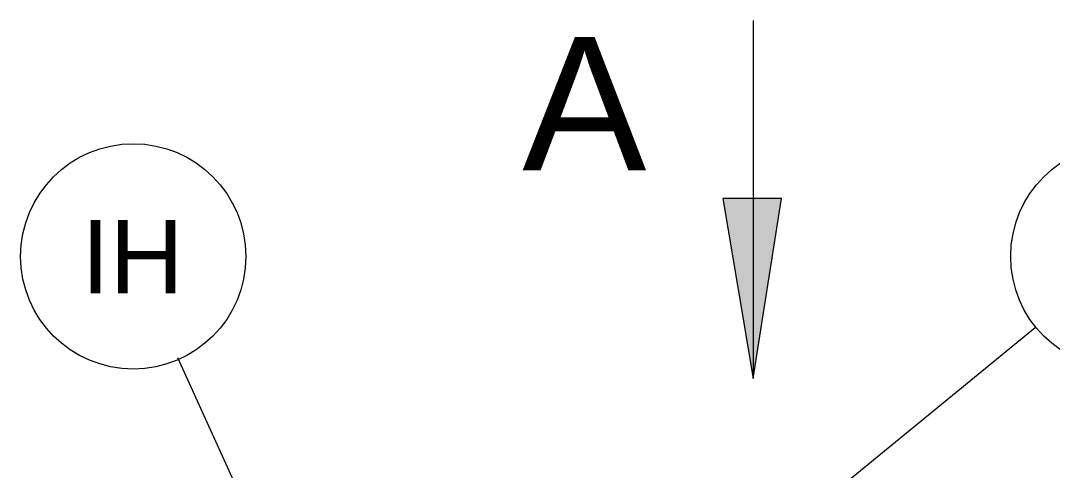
# Model space of a CAD drawing. Header units: millimetres. Extents: x 0 to 62767, y -13570 to 23963.
# Drawn here: x 5518 to 6556, y 14468 to 14920 of the extents above; entities that cross this region are included whole.
import ezdxf

# ---------------------------------------------------------------- set-up
doc = ezdxf.new("R2010")
doc.units = ezdxf.units.MM

msp = doc.modelspace()

# ---------------------------------------------------------------- hatches: boundary and pattern name
h = msp.add_hatch(color=7)
h.dxf.hatch_style = 2
h.paths.add_polyline_path([(6224.762, 14740.952), (6255.238, 14560), (6283.81, 14740.952)])

# ---------------------------------------------------------------- linework, layer by layer
at = {"color": 7, "lineweight": 0}
for points in [[(6255.238, 14919.999), (6255.238, 14740.952)], [(6255.238, 14740.952), (6255.238, 14560)], [(6340.952, 14449.523), (6539.048, 14611.429)], [(5918.095, 14049.524), (5883.81, 14123.809), (5676.191, 14580.952)]]:
    msp.add_lwpolyline(points, dxfattribs=at)
msp.add_lwpolyline([(6224.762, 14740.952), (6255.238, 14560), (6283.81, 14740.952)], close=True, dxfattribs=at)
for centre, radius in [((5631.429, 14682.857), 113.333), ((6627.619, 14682.857), 113.334)]:
    msp.add_circle(centre, radius, dxfattribs=at)

# ---------------------------------------------------------------- texts
at = {"color": 7, "attachment_point": 1}
for s, insert, char_height in [('{\\fArial|b0|i0|c0;A}', (6022.857, 14903.52), 133.99712), ('{\\fArial|b0|i0|c0;IH}', (5579.047, 14719.549), 73.83514)]:
    msp.add_mtext(s, dxfattribs=dict(at, insert=insert, char_height=char_height))

doc.saveas('drawing.dxf')
